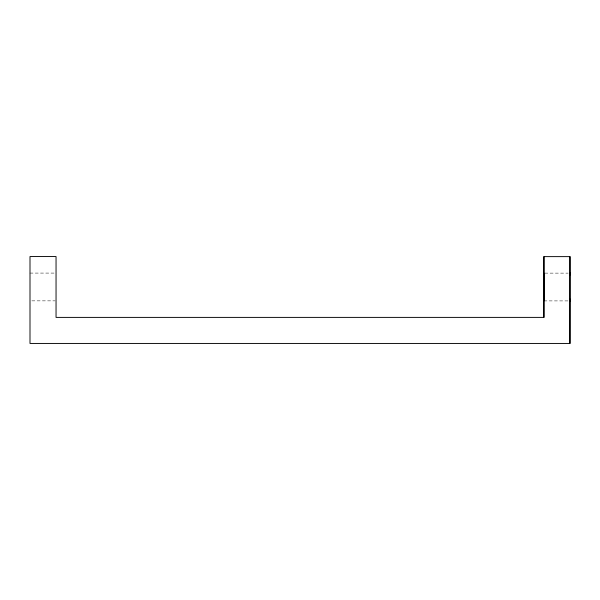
<?xml version="1.0" encoding="UTF-8"?>
<svg xmlns="http://www.w3.org/2000/svg" width="600" height="600" viewBox="0 0 600 600"><rect width="100%" height="100%" fill="white"/><g stroke="black" fill="none" stroke-linecap="round" stroke-linejoin="round"><path stroke-width="0.45" stroke-dasharray="3 2.25" d="M30 273.082L55.117 273.082M544.852 273.12L568.118 273.127M31.86 300.862L55.117 300.862M543.915 300.9L568.11 300.907"/><path stroke-width="0.9" d="M543.915 300.428L543.915 300.9L543.923 273.12L543.923 273.593M543.908 317.392L543.952 256.62L570 256.627L569.955 343.447L30 343.44L30 256.553L56.047 256.553L56.047 317.4L543.908 317.392L543.908 256.62M569.97 300.435L569.97 300.907L569.97 299.048M569.977 273.6L569.977 273.127L569.977 274.987M569.955 256.627L569.955 343.447"/></g></svg>
